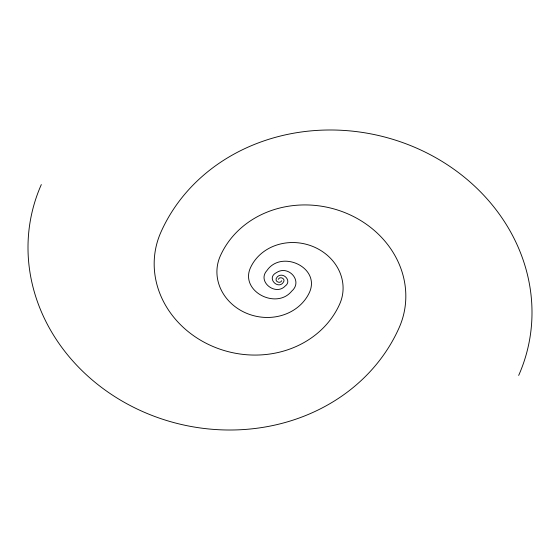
<?xml version="1.0" encoding="UTF-8"?>
<svg xmlns="http://www.w3.org/2000/svg" width="560" height="560" viewBox="0 0 560 560"><rect width="100%" height="100%" fill="white"/><g stroke="black" fill="none" stroke-linecap="round" stroke-linejoin="round"><path stroke-width="0.84" d="M278.25 279.3C279.517 276.297 284.578 278.019 284.032 280.861C279.832 291.445 264.929 278.264 276.689 272.496C288.33 264.831 303.324 281.078 291.739 291.123C276.563 309.918 240.135 291.557 250.299 268.128A48.307 43.197 13.1 0 1 312.606 246.379A48.307 43.197 13.1 0 1 339.759 303.891A96.621 86.394 13.1 0 1 215.138 347.375A96.621 86.394 13.1 0 1 160.832 232.365A193.242 172.788 13.1 0 1 410.074 145.383A193.242 172.788 13.1 0 1 518.679 375.417M281.736 280.721C280.42 284.256 273.077 281.4 277.277 276.871C282.94 271.215 292.474 280.98 285.159 286.055C275.688 296.219 256.774 281.659 266.952 270.529C281.239 249.592 320.138 267.029 309.701 291.872A48.307 43.197 13.1 0 1 247.394 313.621A48.307 43.197 13.1 0 1 220.241 256.109A96.621 86.394 13.1 0 1 344.862 212.625A96.621 86.394 13.1 0 1 399.168 327.635A193.242 172.788 13.1 0 1 149.926 414.617A193.242 172.788 13.1 0 1 41.321 184.583"/></g></svg>
